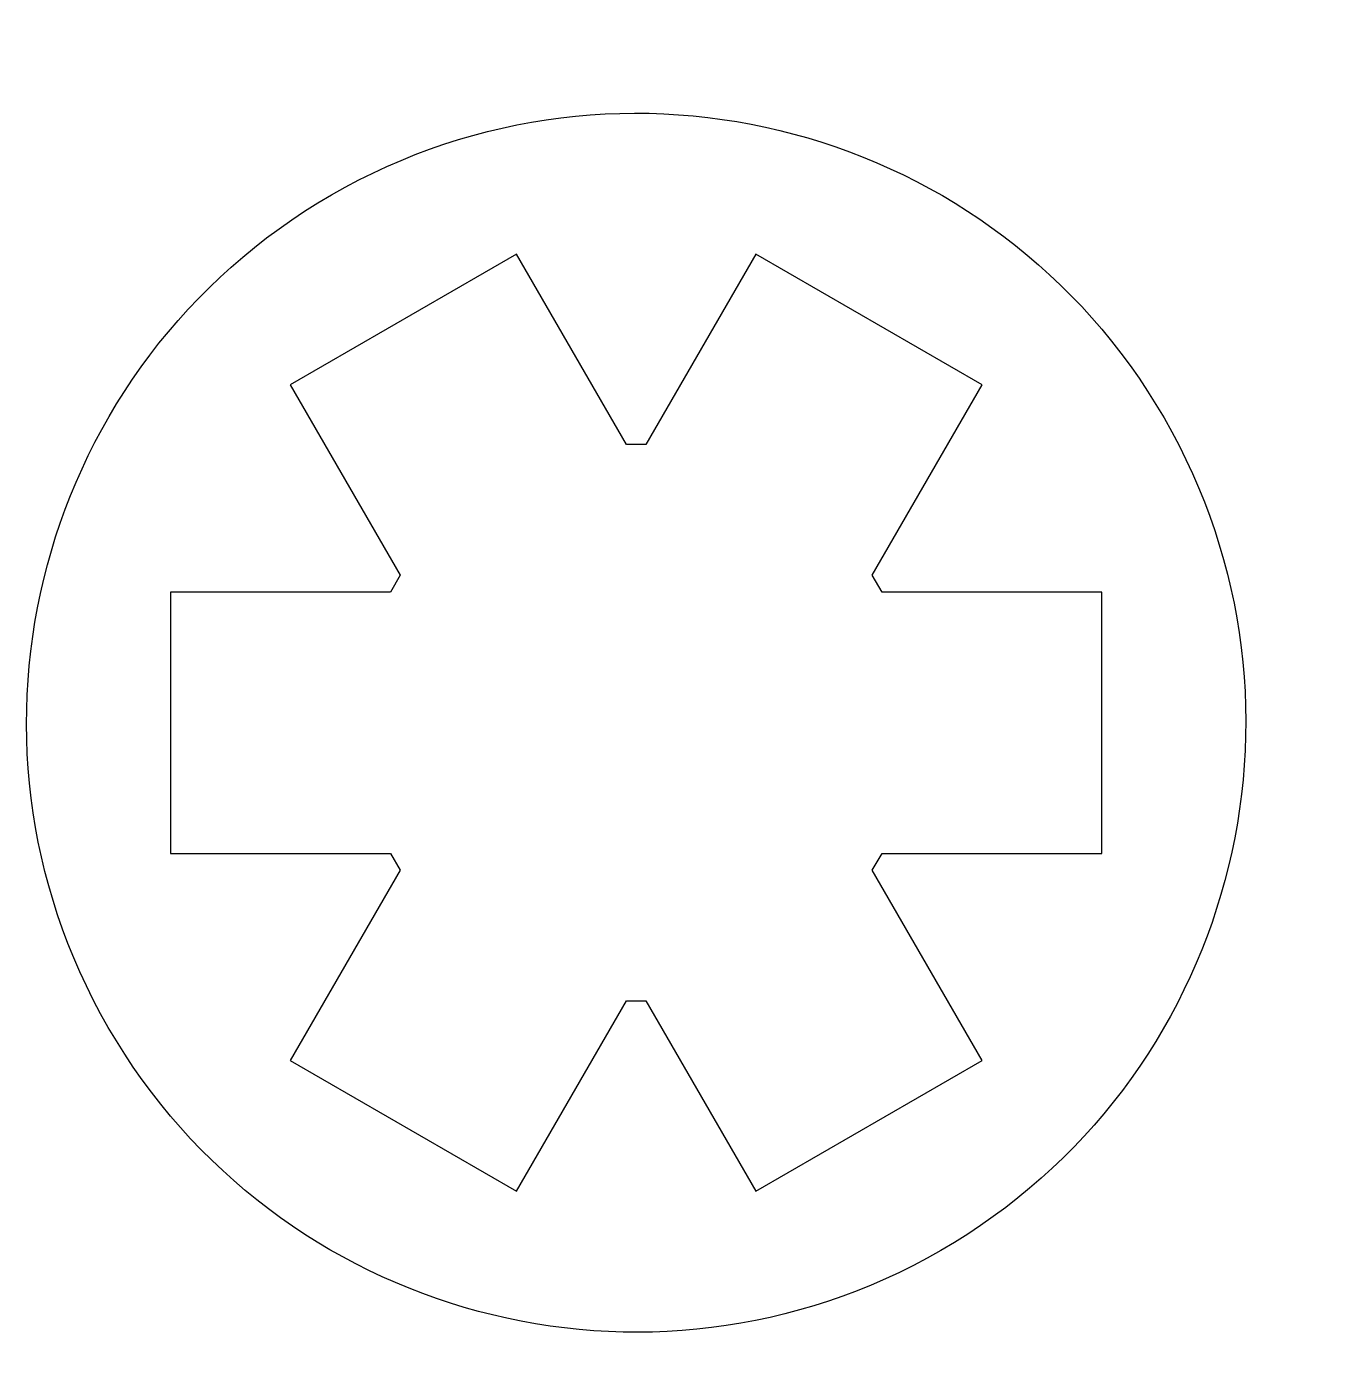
# Model space of a CAD drawing. Header units: millimetres. Extents: x 3462.9 to 3478.2, y 1383.9 to 1399.4.
import ezdxf

# ---------------------------------------------------------------- set-up
doc = ezdxf.new("R2010")
doc.units = ezdxf.units.MM

msp = doc.modelspace()

# ---------------------------------------------------------------- linework, layer by layer
at = {"color": 254, "true_color": 0xcad1ee, "extrusion": (-3.77371e-08, -1.816e-11, -1)}
for p, q in [((3468.657, 1396.76, 462.557), (3466.017, 1395.236, 462.557)), ((3469.939, 1394.54, 462.557), (3468.657, 1396.76, 462.557)), ((3471.447, 1396.76, 462.557), (3470.166, 1394.54, 462.557)), ((3474.087, 1395.236, 462.557), (3471.447, 1396.76, 462.557)), ((3466.017, 1395.236, 462.557), (3467.299, 1393.016, 462.557)), ((3472.805, 1393.016, 462.557), (3474.087, 1395.236, 462.557)), ((3470.166, 1394.54, 462.557), (3469.939, 1394.54, 462.557)), ((3467.299, 1393.016, 462.557), (3467.186, 1392.82, 462.557)), ((3472.919, 1392.82, 462.557), (3472.805, 1393.016, 462.557)), ((3467.186, 1392.82, 462.557), (3464.622, 1392.82, 462.557)), ((3464.622, 1392.82, 462.557), (3464.622, 1389.772, 462.557)), ((3475.482, 1392.82, 462.557), (3472.919, 1392.82, 462.557)), ((3475.482, 1389.772, 462.557), (3475.482, 1392.82, 462.557)), ((3464.622, 1389.772, 462.557), (3467.186, 1389.772, 462.557)), ((3467.186, 1389.772, 462.557), (3467.299, 1389.575, 462.557)), ((3472.805, 1389.575, 462.557), (3472.919, 1389.772, 462.557)), ((3472.919, 1389.772, 462.557), (3475.482, 1389.772, 462.557)), ((3467.299, 1389.575, 462.557), (3466.017, 1387.355, 462.557)), ((3474.087, 1387.355, 462.557), (3472.805, 1389.575, 462.557)), ((3468.657, 1385.831, 462.557), (3469.939, 1388.051, 462.557)), ((3469.939, 1388.051, 462.557), (3470.166, 1388.051, 462.557)), ((3470.166, 1388.051, 462.557), (3471.447, 1385.831, 462.557)), ((3466.017, 1387.355, 462.557), (3468.657, 1385.831, 462.557)), ((3471.447, 1385.831, 462.557), (3474.087, 1387.355, 462.557))]:
    msp.add_line(p, q, dxfattribs=at)
for start, end in [(60, 240), (240, 60)]:
    msp.add_arc((-3470.052, 1391.296, -462.557), 7.107, start, end, dxfattribs=at)

doc.saveas('drawing.dxf')
